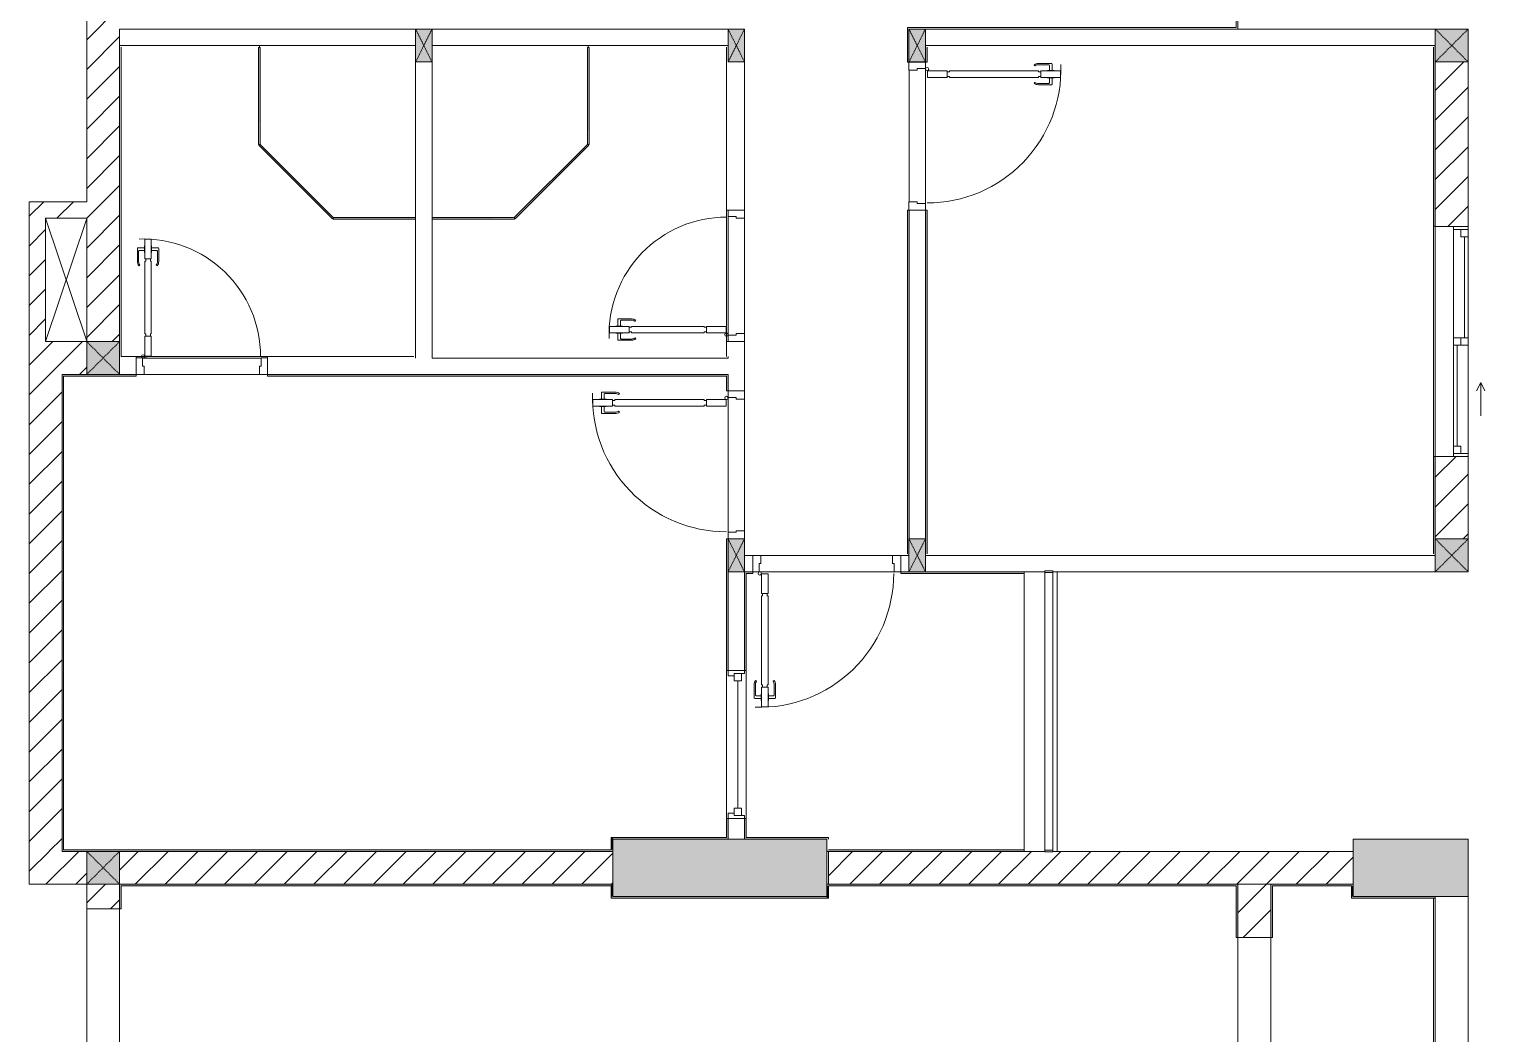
# Model space of a CAD drawing. Header units: millimetres. Extents: x 41758 to 237109, y 3795 to 78637.
# Drawn here: x 228258 to 237109, y 24527 to 30637 of the extents above; entities that cross this region are included whole.
import ezdxf

# ---------------------------------------------------------------- set-up
doc = ezdxf.new("R2010")
doc.units = ezdxf.units.MM
doc.linetypes.add('IMPORT-Dash _2_', pattern=[6, 3, -3])
for name, color, linetype, lineweight in [('0-2', 130, 'Continuous', 9), ('A-DETL-GENF-7', 130, 'Continuous', 9), ('A-DOOR-2', 130, 'Continuous', 9), ('A-FLOR-1', 130, 'Continuous', 9), ('A-FLOR-HRAL-5', 130, 'Continuous', 9), ('A-GLAZ-3', 130, 'Continuous', 9), ('A-GLAZ-CURT-3', 130, 'Continuous', 9), ('A-WALL-1', 130, 'Continuous', 9), ('A-WALL-PATT-3', 130, 'Continuous', 9), ('A_1404_dwg-1', 130, 'Continuous', 9), ('I-WALL', 130, 'Continuous', 9), ('I-WALL-1', 130, 'Continuous', 9), ('S-COLS-1', 130, 'Continuous', 9), ('S-COLS-2', 130, 'Continuous', 9), ('S-COLS-4', 130, 'Continuous', 9), ('S-COLS-7', 130, 'IMPORT-Dash _2_', 9), ('S-COLS-HDLN-1', 130, 'IMPORT-Dash _2_', 9)]:
    doc.layers.add(name, color=color, linetype=linetype, lineweight=lineweight)
pattern_1 = [(45, (0, 0), (-90.50967, 90.50967), [])]

# ---------------------------------------------------------------- blocks, each defined once
blk = doc.blocks.new('A_1404_dwg_NCV_TKTC_KET CAU_rvt-1-TKTC_MB HOÀN THIỆN SÀN TẦNG 3-4-4819833-KeyPlan-CH6')
at = {"layer": 'S-COLS-1'}
for points in [[(123352.4, 25361.9), (123352.4, 25711.9), (122052.6, 25711.9), (122052.6, 25361.9), (122861, 25361.9)], [(127052.6, 25361.9), (127252.6, 25361.9), (127252.6, 25711.9), (126552.6, 25711.9), (126552.6, 25361.9)]]:
    blk.add_hatch(color=256, dxfattribs=at).paths.add_polyline_path(points)
at = {"layer": 'A-FLOR-1'}
blk.add_line((123362.6, 25636.8), (123352.6, 25636.8), dxfattribs=at)
at = {"layer": 'S-COLS-2'}
for p, q in [((122052.6, 25636.9), (122052.6, 25361.9)), ((123352.6, 25436.9), (123352.6, 25636.9))]:
    blk.add_line(p, q, dxfattribs=at)
at = {"layer": 'S-COLS-2', "flags": 128}
blk.add_lwpolyline([(127052.6, 25361.9), (127252.6, 25361.9), (127252.6, 25711.9), (126552.6, 25711.9), (126552.6, 25436.9)], dxfattribs=at)
blk = doc.blocks.new('A_1404_dwg_DOOR_CW_01 CANH MO-PANEL KINH - DIW_01-900x2200-CỬA GỖ VÂN LAMINATE-V88-TKTC_MB HOÀN THIỆN SÀN TẦNG 3-4-4819893-KeyPlan-CH6')
at = {"layer": 'A-DETL-GENF-7'}
for p, q in [((38813.8, 67166.8), (38818.3, 67160.3)), ((38839.6, 67174.9), (38919.1, 67174.9)), ((38902.1, 67166.9), (38839.6, 67166.9)), ((38906.1, 67131.9), (38906.1, 67162.9)), ((38923.1, 67131.9), (38923.1, 67170.9)), ((38813.8, 67053.1), (38818.3, 67059.6)), ((38902.1, 67052.9), (38839.6, 67052.9)), ((38839.6, 67044.9), (38919.1, 67044.9)), ((38906.1, 67087.9), (38906.1, 67056.9)), ((38923.1, 67087.9), (38923.1, 67048.9))]:
    blk.add_line(p, q, dxfattribs=at)
at = {"layer": 'A-DETL-GENF-7', "flags": 128}
for points in [[(38284.6, 67129.9), (38284.6, 67089.9), (38164.6, 67089.9), (38164.6, 67129.9)], [(38298.6, 67123.9), (38298.6, 67129.9), (38840.6, 67129.9), (38840.6, 67123.9), (38854.6, 67123.9), (38854.6, 67095.9), (38840.6, 67095.9), (38840.6, 67089.9), (38298.6, 67089.9), (38298.6, 67095.9), (38284.6, 67095.9), (38284.6, 67123.9)], [(38974.6, 67089.9), (38974.6, 67129.9), (38854.6, 67129.9), (38854.6, 67089.9)], [(38894.8, 67131.9), (38894.8, 67129.9), (38934.3, 67129.9), (38934.3, 67131.9)], [(38894.8, 67087.9), (38894.8, 67089.9), (38934.3, 67089.9), (38934.3, 67087.9)]]:
    blk.add_lwpolyline(points, close=True, dxfattribs=at)
at = {"layer": 'A-DETL-GENF-7'}
blk.add_circle((38162.6, 67079.9), 10, dxfattribs=at)
for centre, radius, start, end in [((38162.6, 67079.9), 814, 358, 90), ((38839.6, 67129.9), 45, 90, 125), ((38839.6, 67129.9), 37, 90, 125), ((38902.1, 67162.9), 4, 0, 90), ((38919.1, 67170.9), 4, 0, 90), ((38839.6, 67089.9), 45, 235, 270), ((38839.6, 67089.9), 37, 235, 270), ((38902.1, 67056.9), 4, 270, 0), ((38919.1, 67048.9), 4, 270, 0)]:
    blk.add_arc(centre, radius, start, end, dxfattribs=at)
at = {"layer": 'A-DOOR-2'}
blk.add_line((38152.6, 67079.9), (38152.6, 67104.9), dxfattribs=at)
at = {"layer": 'A-DOOR-2', "flags": 128}
blk.add_lwpolyline([(38152.6, 67936.9), (38152.6, 67896.9), (38102.6, 67896.9), (38102.6, 67886.9), (38052.6, 67886.9), (38052.6, 67936.9)], dxfattribs=at)
blk.add_lwpolyline([(38052.6, 67086.9), (38102.6, 67086.9), (38102.6, 67076.9), (38152.6, 67076.9), (38152.6, 67036.9), (38052.6, 67036.9)], close=True, dxfattribs=at)
blk = doc.blocks.new('A_1404_dwg_DOOR_CW_01 CANH MO-PANEL KINH - DIG_02-800x2200-CỬA NHÔM KÍNH-V57-TKTC_MB HOÀN THIỆN SÀN TẦNG 3-4-4819848-KeyPlan-CH6')
at = {"layer": 'A-DETL-GENF-7'}
for p, q in [((112439.6, 58427.3), (112519.1, 58427.3)), ((112523.1, 58384.3), (112523.1, 58423.3)), ((112413.8, 58419.2), (112418.3, 58412.6)), ((112502.1, 58419.3), (112439.6, 58419.3)), ((112506.1, 58384.3), (112506.1, 58415.3)), ((112506.1, 58340.3), (112506.1, 58309.3)), ((112523.1, 58340.3), (112523.1, 58301.3)), ((112413.8, 58305.4), (112418.3, 58312)), ((112502.1, 58305.3), (112439.6, 58305.3)), ((112439.6, 58297.3), (112519.1, 58297.3))]:
    blk.add_line(p, q, dxfattribs=at)
at = {"layer": 'A-DETL-GENF-7', "flags": 128}
for points in [[(111984.6, 58342.3), (111984.6, 58382.3), (111864.6, 58382.3), (111864.6, 58342.3)], [(111998.6, 58348.3), (111998.6, 58342.3), (112440.6, 58342.3), (112440.6, 58348.3), (112454.6, 58348.3), (112454.6, 58376.3), (112440.6, 58376.3), (112440.6, 58382.3), (111998.6, 58382.3), (111998.6, 58376.3), (111984.6, 58376.3), (111984.6, 58348.3)], [(112574.6, 58382.3), (112574.6, 58342.3), (112454.6, 58342.3), (112454.6, 58382.3)], [(112494.8, 58384.3), (112494.8, 58382.3), (112534.3, 58382.3), (112534.3, 58384.3)], [(112494.8, 58340.3), (112494.8, 58342.3), (112534.3, 58342.3), (112534.3, 58340.3)]]:
    blk.add_lwpolyline(points, close=True, dxfattribs=at)
at = {"layer": 'A-DETL-GENF-7'}
blk.add_circle((111862.6, 58392.3), 10, dxfattribs=at)
for centre, radius, start, end in [((112439.6, 58382.3), 45, 90, 125), ((112519.1, 58423.3), 4, 0, 90), ((111862.6, 58392.3), 714, 270, 2), ((112439.6, 58382.3), 37, 90, 125), ((112502.1, 58415.3), 4, 0, 90), ((112439.6, 58342.3), 45, 235, 270), ((112439.6, 58342.3), 37, 235, 270), ((112502.1, 58309.3), 4, 270, 0), ((112519.1, 58301.3), 4, 270, 0)]:
    blk.add_arc(centre, radius, start, end, dxfattribs=at)
at = {"layer": 'A-DOOR-2'}
blk.add_line((111852.6, 58392.3), (111852.6, 58367.3), dxfattribs=at)
at = {"layer": 'A-DOOR-2', "flags": 128}
for points in [[(111752.6, 58435.3), (111752.6, 58385.3), (111802.6, 58385.3), (111802.6, 58395.3), (111852.6, 58395.3), (111852.6, 58435.3)], [(111752.6, 57685.3), (111752.6, 57635.3), (111852.6, 57635.3), (111852.6, 57675.3), (111802.6, 57675.3), (111802.6, 57685.3)]]:
    blk.add_lwpolyline(points, close=True, dxfattribs=at)
blk = doc.blocks.new('A_1404_dwg_DOOR_CW_01 CANH MO-PANEL KINH - DIW_01-900x2200-CỬA GỖ VÂN LAMINATE-553393-TKTC_MB HOÀN THIỆN SÀN TẦNG 3-4-4819840-KeyPlan-CH6')
at = {"layer": 'A-DETL-GENF-7'}
for p, q in [((105158.5, 29623.9), (105158.5, 29703.4)), ((105201.5, 29707.4), (105162.5, 29707.4)), ((105166.5, 29686.4), (105166.5, 29623.9)), ((105201.5, 29690.4), (105170.5, 29690.4)), ((105245.5, 29707.4), (105284.5, 29707.4)), ((105245.5, 29690.4), (105276.5, 29690.4)), ((105280.5, 29686.4), (105280.5, 29623.9)), ((105288.5, 29623.9), (105288.5, 29703.4)), ((105166.7, 29598.1), (105173.2, 29602.7)), ((105280.4, 29598.1), (105273.8, 29602.7))]:
    blk.add_line(p, q, dxfattribs=at)
at = {"layer": 'A-DETL-GENF-7', "flags": 128}
for points in [[(105203.5, 29758.9), (105243.5, 29758.9), (105243.5, 29638.9), (105203.5, 29638.9)], [(105201.5, 29679.2), (105203.5, 29679.2), (105203.5, 29718.7), (105201.5, 29718.7)], [(105245.5, 29679.2), (105243.5, 29679.2), (105243.5, 29718.7), (105245.5, 29718.7)], [(105237.5, 29082.9), (105243.5, 29082.9), (105243.5, 29624.9), (105237.5, 29624.9), (105237.5, 29638.9), (105209.5, 29638.9), (105209.5, 29624.9), (105203.5, 29624.9), (105203.5, 29082.9), (105209.5, 29082.9), (105209.5, 29068.9), (105237.5, 29068.9)], [(105243.5, 29068.9), (105203.5, 29068.9), (105203.5, 28948.9), (105243.5, 28948.9)]]:
    blk.add_lwpolyline(points, close=True, dxfattribs=at)
at = {"layer": 'A-DETL-GENF-7'}
blk.add_circle((105193.5, 28946.9), 10, dxfattribs=at)
for centre, radius, start, end in [((105193.5, 28946.9), 814, 360, 92), ((105162.5, 29703.4), 4, 90, 180), ((105170.5, 29686.4), 4, 90, 180), ((105276.5, 29686.4), 4, 0, 90), ((105284.5, 29703.4), 4, 0, 90), ((105203.5, 29623.9), 45, 180, 215), ((105203.5, 29623.9), 37, 180, 215), ((105243.5, 29623.9), 37, 325, 0), ((105243.5, 29623.9), 45, 325, 0)]:
    blk.add_arc(centre, radius, start, end, dxfattribs=at)
at = {"layer": 'A-DOOR-2'}
blk.add_line((105193.5, 28936.9), (105218.5, 28936.9), dxfattribs=at)
at = {"layer": 'A-DOOR-2', "flags": 128}
for points in [[(105150.5, 28836.9), (105200.5, 28836.9), (105200.5, 28886.9), (105190.5, 28886.9), (105190.5, 28936.9), (105150.5, 28936.9)], [(106000.5, 28836.9), (106050.5, 28836.9), (106050.5, 28936.9), (106010.5, 28936.9), (106010.5, 28886.9), (106000.5, 28886.9)]]:
    blk.add_lwpolyline(points, close=True, dxfattribs=at)
blk = doc.blocks.new('A_1404_dwg_M_Fixed - 900 x 1400-901190-TKTC_MB HOÀN THIỆN SÀN TẦNG 3-4-4819850-KeyPlan-CH6')
at = {"layer": 'A-GLAZ-3'}
blk.add_line((111793.6, 60597.9), (111793.6, 61371.9), dxfattribs=at)
at = {"layer": 'A-GLAZ-3', "flags": 128}
for points in [[(111771.6, 61415.9), (111771.6, 61371.9), (111815.6, 61371.9), (111815.6, 61415.9), (111752.6, 61415.9), (111752.6, 61433.8)], [(111815.6, 61402.9), (111852.6, 61402.9), (111852.6, 61434.9)], [(111752.6, 60534.9), (111752.6, 60553.9), (111815.6, 60553.9), (111815.6, 60597.9), (111771.6, 60597.9), (111771.6, 60553.9)], [(111815.6, 60566.9), (111852.6, 60566.9), (111852.6, 60534.9)]]:
    blk.add_lwpolyline(points, dxfattribs=at)
blk = doc.blocks.new('A_1404_dwg_Railing - 50 x 10mm-901205-TKTC_MB HOÀN THIỆN SÀN TẦNG 3-4-4819861-KeyPlan-CH6')
at = {"layer": 'A-FLOR-HRAL-5', "flags": 128}
blk.add_lwpolyline([(107527.5, 61566.9), (107477.5, 61566.9), (107477.5, 61556.9), (107527.5, 61556.9)], close=True, dxfattribs=at)
blk = doc.blocks.new('A_1404_dwg_Railing - Railing-884635-TKTC_MB HOÀN THIỆN SÀN TẦNG 3-4-4819909-KeyPlan-CH6')
at = {"layer": 'A-FLOR-HRAL-5'}
for p, q in [((124677.6, 27332.4), (124677.6, 25643.6)), ((124727.6, 25643.6), (124727.6, 27332.4))]:
    blk.add_line(p, q, dxfattribs=at)
at = {"rotation": 180}
for p in [(232205.1, 88899.3), (232205.1, 87200.5)]:
    blk.add_blockref('A_1404_dwg_Railing - 50 x 10mm-901205-TKTC_MB HOÀN THIỆN SÀN TẦNG 3-4-4819861-KeyPlan-CH6', p, dxfattribs=at)
blk = doc.blocks.new('A_1404_dwg_System Panel - Glazed-901210-TKTC_MB HOÀN THIỆN SÀN TẦNG 3-4-4819895-KeyPlan-CH6')
at = {"layer": 'A-GLAZ-CURT-3'}
blk.add_hatch(color=256, dxfattribs=at).paths.add_polyline_path([(38999, 64948.9), (39007.6, 64948.9), (39002.6, 65539.6), (38997.6, 65539.6), (38997.6, 64948.9)])
blk.add_line((39007.6, 64948.9), (39007.6, 65537.5), dxfattribs=at)
at = {"layer": 'A-GLAZ-CURT-3', "flags": 128}
blk.add_lwpolyline([(38997.6, 65539.6), (38997.6, 64948.9), (39007.6, 64948.9)], dxfattribs=at)
blk = doc.blocks.new('A_1404_dwg_System Panel - Glazed-901211-TKTC_MB HOÀN THIỆN SÀN TẦNG 3-4-4819896-KeyPlan-CH6')
at = {"layer": 'A-GLAZ-CURT-3'}
blk.add_hatch(color=256, dxfattribs=at).paths.add_polyline_path([(39007.6, 65537.5), (39450.3, 65987.3), (39446.8, 65990.9), (39002.6, 65539.6), (39007.6, 65539.6)])
blk.add_line((39006.1, 65536.1), (39452.4, 65982.3), dxfattribs=at)
at = {"layer": 'A-GLAZ-CURT-3', "flags": 128}
blk.add_lwpolyline([(39446.8, 65990.9), (38999, 65543.1), (39006.1, 65536.1)], dxfattribs=at)
blk = doc.blocks.new('A_1404_dwg_System Panel - Glazed-901212-TKTC_MB HOÀN THIỆN SÀN TẦNG 3-4-4819897-KeyPlan-CH6')
at = {"layer": 'A-GLAZ-CURT-3'}
blk.add_hatch(color=256, dxfattribs=at).paths.add_polyline_path([(39453.8, 65982.3), (39952.6, 65982.3), (39952.6, 65992.3), (39450.3, 65987.3), (39452.4, 65982.3)])
at = {"layer": 'A-GLAZ-CURT-3', "flags": 128}
blk.add_lwpolyline([(39450.3, 65982.3), (39952.6, 65982.3), (39952.6, 65992.3), (39450.3, 65992.3)], close=True, dxfattribs=at)
blk = doc.blocks.new('A_1404_dwg_G1_SOF - BO TRU - 100x200-745959-TKTC_MB HOÀN THIỆN SÀN TẦNG 3-4-4819847-KeyPlan-CH6')
at = {"layer": 'S-COLS-1'}
blk.add_hatch(color=256, dxfattribs=at).paths.add_polyline_path([(110752.6, 56636.9), (110752.6, 56836.9), (110652.6, 56836.9), (110652.6, 56636.9)])
at = {"layer": 'S-COLS-1', "flags": 128}
blk.add_lwpolyline([(110752.6, 56836.9), (110652.6, 56836.9), (110652.6, 56636.9), (110752.6, 56636.9)], close=True, dxfattribs=at)
at = {"layer": 'S-COLS-HDLN-1'}
for p, q in [((110752.6, 56836.9), (110652.6, 56636.9)), ((110652.6, 56836.9), (110752.6, 56636.9))]:
    blk.add_line(p, q, dxfattribs=at)
blk = doc.blocks.new('A_1404_dwg_DOOR_CW_01 CANH MO-PANEL KINH - DIG_01-900x2200-CỬA NHÔM KÍNH-901215-TKTC_MB HOÀN THIỆN SÀN TẦNG 3-4-4819898-KeyPlan-CH6')
at = {"layer": 'A-DETL-GENF-7'}
for p, q in [((37864.6, 68823.9), (37864.6, 68903.4)), ((37907.6, 68907.4), (37868.6, 68907.4)), ((37872.6, 68886.4), (37872.6, 68823.9)), ((37907.6, 68890.4), (37876.6, 68890.4)), ((37951.6, 68907.4), (37990.6, 68907.4)), ((37951.6, 68890.4), (37982.6, 68890.4)), ((37986.6, 68886.4), (37986.6, 68823.9)), ((37994.6, 68823.9), (37994.6, 68903.4)), ((37872.7, 68798.1), (37879.3, 68802.7)), ((37986.4, 68798.1), (37979.9, 68802.7))]:
    blk.add_line(p, q, dxfattribs=at)
at = {"layer": 'A-DETL-GENF-7', "flags": 128}
for points in [[(37949.6, 68958.9), (37909.6, 68958.9), (37909.6, 68838.9), (37949.6, 68838.9)], [(37907.6, 68879.2), (37909.6, 68879.2), (37909.6, 68918.7), (37907.6, 68918.7)], [(37951.6, 68879.2), (37949.6, 68879.2), (37949.6, 68918.7), (37951.6, 68918.7)], [(37915.6, 68282.9), (37909.6, 68282.9), (37909.6, 68824.9), (37915.6, 68824.9), (37915.6, 68838.9), (37943.6, 68838.9), (37943.6, 68824.9), (37949.6, 68824.9), (37949.6, 68282.9), (37943.6, 68282.9), (37943.6, 68268.9), (37915.6, 68268.9)], [(37909.6, 68268.9), (37949.6, 68268.9), (37949.6, 68148.9), (37909.6, 68148.9)]]:
    blk.add_lwpolyline(points, close=True, dxfattribs=at)
at = {"layer": 'A-DETL-GENF-7'}
blk.add_circle((37959.6, 68146.9), 10, dxfattribs=at)
for centre, radius, start, end in [((37959.6, 68146.9), 814, 88, 180), ((37868.6, 68903.4), 4, 90, 180), ((37876.6, 68886.4), 4, 90, 180), ((37982.6, 68886.4), 4, 0, 90), ((37990.6, 68903.4), 4, 0, 90), ((37909.6, 68823.9), 45, 180, 215), ((37909.6, 68823.9), 37, 180, 215), ((37949.6, 68823.9), 37, 325, 0), ((37949.6, 68823.9), 45, 325, 0)]:
    blk.add_arc(centre, radius, start, end, dxfattribs=at)
at = {"layer": 'A-DOOR-2'}
blk.add_line((37959.6, 68136.9), (37934.6, 68136.9), dxfattribs=at)
at = {"layer": 'A-DOOR-2', "flags": 128}
for points in [[(37102.6, 68036.9), (37102.6, 68136.9), (37142.6, 68136.9), (37142.6, 68086.9), (37152.6, 68086.9), (37152.6, 68036.9)], [(37952.6, 68036.9), (37952.6, 68086.9), (37962.6, 68086.9), (37962.6, 68136.9), (38002.6, 68136.9), (38002.6, 68036.9)]]:
    blk.add_lwpolyline(points, close=True, dxfattribs=at)
blk = doc.blocks.new('A_1404_dwg_System Panel - Glazed-901217-TKTC_MB HOÀN THIỆN SÀN TẦNG 3-4-4819899-KeyPlan-CH6')
at = {"layer": 'A-GLAZ-CURT-3'}
blk.add_hatch(color=256, dxfattribs=at).paths.add_polyline_path([(40554.8, 65982.3), (40551.3, 65992.3), (40052.6, 65992.3), (40052.6, 65982.3), (40552.8, 65982.3)])
at = {"layer": 'A-GLAZ-CURT-3', "flags": 128}
blk.add_lwpolyline([(40554.8, 65992.3), (40052.6, 65992.3), (40052.6, 65982.3), (40552.8, 65982.3)], dxfattribs=at)
blk = doc.blocks.new('A_1404_dwg_System Panel - Glazed-901218-TKTC_MB HOÀN THIỆN SÀN TẦNG 3-4-4819900-KeyPlan-CH6')
at = {"layer": 'A-GLAZ-CURT-3'}
blk.add_hatch(color=256, dxfattribs=at).paths.add_polyline_path([(41007.6, 64948.9), (41002.6, 65539.6), (40997.6, 65536.1), (40997.6, 64948.9)])
blk.add_line((41007.6, 64948.9), (41007.6, 65539.6), dxfattribs=at)
at = {"layer": 'A-GLAZ-CURT-3', "flags": 128}
blk.add_lwpolyline([(40997.6, 65537.5), (40997.6, 64948.9), (41007.6, 64948.9)], dxfattribs=at)
blk = doc.blocks.new('A_1404_dwg_System Panel - Glazed-901219-TKTC_MB HOÀN THIỆN SÀN TẦNG 3-4-4819901-KeyPlan-CH6')
at = {"layer": 'A-GLAZ-CURT-3'}
blk.add_hatch(color=256, dxfattribs=at).paths.add_polyline_path([(40997.6, 65537.5), (41002.6, 65539.6), (41006.1, 65543.1), (40554.8, 65987.3), (40554.8, 65980.3), (40916.6, 65618.5)])
at = {"layer": 'A-GLAZ-CURT-3', "flags": 128}
blk.add_lwpolyline([(41006.1, 65543.1), (40558.4, 65990.9), (40551.3, 65983.8), (40999, 65536.1)], close=True, dxfattribs=at)
blk = doc.blocks.new('A_1404_dwg_NCV_TKTC_TANG 3 - 4_rvt-1-TKTC_MB HOÀN THIỆN SÀN TẦNG 3-4-4819943-KeyPlan-CH6')
at = {"layer": 'A-WALL-PATT-3'}
h = blk.add_hatch(color=256, dxfattribs=at)
h.paths.add_polyline_path([(123842.6, 27436.9), (123852.6, 27436.9), (123852.6, 29536.5), (123842.6, 29536.5), (123842.6, 27536.9)])
h.paths.add_polyline_path([(123842.6, 30436.5), (123852.6, 30437.4), (123852.6, 30646.9), (123842.6, 30646.9), (123842.6, 30436.9)])
h = blk.add_hatch(color=256, dxfattribs=at)
h.paths.add_polyline_path([(123962.6, 27446.9), (123962.6, 29536.5), (123952.6, 29536.5), (123952.6, 27446.9)])
h.paths.add_polyline_path([(123962.6, 30436.5), (123962.6, 30526.9), (123952.6, 30526.9), (123952.6, 30436.5)])
h = blk.add_hatch(color=256, dxfattribs=at)
h.paths.add_polyline_path([(127042.6, 27446.9), (127052.6, 27446.9), (127052.6, 28038.1), (127042.6, 28037.4), (127042.6, 27536.9)])
h.paths.add_polyline_path([(127042.6, 29438.1), (127052.6, 29438.1), (127052.6, 30536.9), (127042.6, 30536.9), (127042.6, 29536.5)])
h = blk.add_hatch(color=256, dxfattribs=at)
h.paths.add_polyline_path([(122052.6, 28526.9), (122752.6, 28526.9), (122752.6, 28536.9), (119952.6, 28536.9), (119952.6, 28526.9), (121491.6, 28526.9)])
h.paths.add_polyline_path([(119152.6, 28526.9), (119152.6, 28536.9), (118702.6, 28536.9), (118702.6, 28526.9), (119052.6, 28526.9)])
for points in [[(118702.6, 25636.9), (118712.6, 25636.9), (118712.6, 28526.9), (118702.6, 28526.9), (118702.6, 25646.9)], [(122042.6, 25646.9), (122052.6, 25646.9), (122052.6, 25721.9), (122042.6, 25721.9), (122042.6, 25711.9)], [(122742.6, 25711.9), (122752.6, 25711.9), (122752.6, 25721.9), (122052.6, 25721.9), (122052.6, 25711.9)], [(123352.4, 25711.9), (123362.6, 25711.9), (123362.6, 25721.9), (122862.6, 25721.9), (122862.6, 25711.9)], [(122052.6, 25636.9), (122052.6, 25646.9), (118712.6, 25646.9), (118712.6, 25636.9), (122042.6, 25636.9)], [(124552.6, 25636.9), (124552.6, 25646.9), (123352.6, 25646.9), (123352.6, 25636.9), (124423.1, 25636.9)], [(119062.6, 25426.9), (122042.4, 25426.9), (122042.4, 25436.9), (119062.6, 25436.9)], [(122042.4, 25361.9), (122052.4, 25361.9), (122052.4, 25436.9), (122042.4, 25436.9), (122042.4, 25426.9)], [(124677.6, 25426.9), (125852.6, 25426.9), (125852.6, 25436.9), (123352.4, 25435.4), (123352.4, 25426.9), (124423.1, 25426.9)], [(123362.4, 25351.9), (123362.4, 25426.9), (123352.4, 25426.9), (123352.4, 25351.9)], [(126542.6, 25426.9), (126552.6, 25426.9), (126552.6, 25436.9), (126062.6, 25436.9), (126062.6, 25426.9)], [(126542.6, 25361.9), (126552.6, 25361.9), (126552.6, 25426.9), (126542.6, 25426.9)], [(122052.6, 25351.9), (123352.4, 25351.9), (123352.4, 25361.9), (122042.4, 25361.9), (122042.4, 25351.9), (122052.4, 25351.9)], [(126552.6, 25351.9), (127052.6, 25351.9), (127052.6, 25361.9), (126542.6, 25361.9), (126542.6, 25351.9)]]:
    blk.add_hatch(color=256, dxfattribs=at).paths.add_polyline_path(points)
h = blk.add_hatch(color=256, dxfattribs=at)
h.paths.add_polyline_path([(122752.6, 25721.9), (122752.6, 25836.9), (122742.6, 25836.9), (122742.6, 25721.9)])
h.paths.add_polyline_path([(122742.6, 26736.9), (122752.6, 26736.9), (122752.6, 27536.9), (122742.6, 27536.9), (122742.6, 27336.9)])
h.paths.add_polyline_path([(122752.6, 28436.9), (122752.6, 28526.9), (122742.6, 28526.9), (122742.6, 28436.9)])
h = blk.add_hatch(color=256, dxfattribs=at)
h.paths.add_polyline_path([(123842.6, 27326.9), (124552.6, 27326.9), (124552.6, 27336.9), (123802.6, 27336.9), (123802.6, 27326.9)])
h.paths.add_polyline_path([(122852.6, 27326.9), (122902.6, 27326.9), (122902.6, 27336.9), (122852.6, 27336.9)])
h = blk.add_hatch(color=256, dxfattribs=at)
h.paths.add_polyline_path([(122852.6, 25711.9), (122862.6, 25711.9), (122862.6, 25836.9), (122852.6, 25836.9), (122852.6, 25721.9)])
h.paths.add_polyline_path([(122852.6, 26736.9), (122862.6, 26736.9), (122862.6, 27326.9), (122852.6, 27326.9)])
h = blk.add_hatch(color=256, dxfattribs=at)
h.paths.add_polyline_path([(119062.6, 22436.9), (119062.6, 24196.5), (119052.6, 24196.5), (119052.6, 22436.9)])
h.paths.add_polyline_path([(119052.6, 25286.5), (119062.6, 25287.4), (119062.6, 25436.9), (119052.6, 25436.9), (119052.6, 25287.4)])
h = blk.add_hatch(color=256, dxfattribs=at)
h.paths.add_polyline_path([(125842.6, 22446.9), (125852.6, 22446.9), (125852.6, 22613.5), (125842.6, 22612.4)])
h.paths.add_polyline_path([(125852.6, 25113.5), (125852.6, 25426.9), (125842.6, 25426.9), (125842.6, 25113.5)])
h = blk.add_hatch(color=256, dxfattribs=at)
h.paths.add_polyline_path([(126062.6, 22446.9), (126062.6, 22613.5), (126052.6, 22612.4), (126052.6, 22446.9)])
h.paths.add_polyline_path([(126062.6, 25113.5), (126062.6, 25436.9), (126052.6, 25436.9), (126052.6, 25113.5)])
at = {"layer": 'A-FLOR-1'}
for p, q in [((119052.6, 30536.9), (119052.6, 30526.9)), ((119902.6, 30525), (119902.6, 30536.9)), ((121902.6, 30536.9), (121902.6, 30525)), ((123852.6, 29586.5), (123852.6, 30386.5)), ((123952.6, 30396.5), (123952.6, 29576.5)), ((122752.6, 29496.5), (122752.6, 28776.5)), ((119912.6, 28636.9), (119192.6, 28636.9)), ((122752.6, 27576.9), (122752.6, 28396.9)), ((122852.6, 28386.9), (122852.6, 27586.9)), ((127052.6, 27436.9), (127052.6, 27446.9)), ((122952.6, 27436.9), (123752.6, 27436.9)), ((123352.6, 25711.9), (123352.6, 25646.9)), ((119052.7, 24196.5), (119052.7, 25286.5)), ((125852.6, 22613.5), (125852.6, 25113.5))]:
    blk.add_line(p, q, dxfattribs=at)
at = {"layer": 'A-FLOR-1', "flags": 128}
for points in [[(122852.6, 29486.5), (122852.6, 28786.5)], [(119902.6, 28536.9), (119202.6, 28536.9)], [(118852.7, 24196.5), (118852.7, 25286.5), (119052.6, 25286.5), (119052.6, 24196.5)], [(126052.6, 22613.5), (126052.6, 25113.5), (125852.6, 25113.5), (125852.6, 22613.5)]]:
    blk.add_lwpolyline(points, close=True, dxfattribs=at)
at = {"layer": 'A-WALL-1'}
for p, q in [((122752.6, 30636.9), (120952.6, 30636.9)), ((127052.6, 30636.9), (123952.6, 30636.9)), ((127052.6, 30536.9), (127052.6, 30636.9)), ((120952.6, 30536.9), (122752.6, 30536.9)), ((123952.6, 30536.9), (127052.6, 30536.9)), ((120852.6, 30436.9), (120852.6, 29491.5)), ((120952.6, 29491.5), (120952.6, 30436.9)), ((122852.6, 29536.5), (122852.6, 30436.9)), ((123852.6, 30436.5), (123952.6, 30436.5)), ((123852.6, 29586.5), (123852.6, 30386.5)), ((123952.6, 30396.5), (123952.6, 29576.5)), ((120852.6, 29491.5), (120852.6, 29481.5)), ((120852.6, 29481.5), (120852.6, 28636.9)), ((120952.6, 29481.5), (120952.6, 29491.5)), ((122752.6, 29536.5), (122852.6, 29536.5)), ((122852.6, 29486.5), (122852.6, 28786.5)), ((123952.6, 29536.5), (123852.6, 29536.5)), ((123852.6, 29536.5), (123852.6, 27537.4)), ((123952.6, 27537.4), (123952.6, 29536.5)), ((122852.6, 28736.5), (122752.6, 28736.5)), ((122852.6, 28436.9), (122852.6, 28736.5)), ((119052.6, 28636.9), (119052.6, 28536.9)), ((119152.6, 28536.9), (119152.6, 28636.9)), ((119952.6, 28636.9), (119952.6, 28536.9)), ((119052.6, 28536.9), (119152.6, 28536.9)), ((119902.6, 28536.9), (119202.6, 28536.9)), ((119952.6, 28536.9), (120852.6, 28536.9)), ((122752.6, 28526.9), (122752.6, 28436.9)), ((122752.6, 28436.9), (122852.6, 28436.9)), ((122752.6, 27576.9), (122752.6, 28396.9)), ((122852.6, 28386.9), (122852.6, 27586.9)), ((123852.6, 27537.4), (123952.6, 27537.4)), ((122862.6, 27436.9), (122852.6, 27436.9)), ((122902.6, 27436.9), (122862.6, 27436.9)), ((122902.6, 27336.9), (122902.6, 27436.9)), ((122952.6, 27436.9), (123752.6, 27436.9)), ((123802.6, 27436.9), (123802.6, 27336.9)), ((123842.6, 27436.9), (123802.6, 27436.9)), ((123852.6, 27436.9), (123842.6, 27436.9)), ((127052.6, 27436.9), (123952.6, 27436.9)), ((127052.6, 27336.9), (127052.6, 27436.9)), ((122752.6, 27336.9), (122752.6, 26736.9)), ((122852.6, 27326.9), (122852.6, 27336.9)), ((122852.6, 27336.9), (122902.6, 27336.9)), ((122852.6, 26736.9), (122852.6, 27326.9)), ((123762.6, 27336.9), (122942.6, 27336.9)), ((123802.6, 27336.9), (123852.6, 27336.9)), ((123952.6, 27336.9), (124677.6, 27336.9)), ((124552.6, 25646.9), (124552.6, 27326.9)), ((124727.6, 27336.9), (127052.6, 27336.9)), ((122752.6, 26736.9), (122852.6, 26736.9)), ((122852.6, 25836.9), (122752.6, 25836.9)), ((122752.6, 25836.9), (122752.6, 25721.9)), ((122852.6, 25711.9), (122852.6, 25836.9)), ((124677.6, 25636.9), (124552.6, 25636.9))]:
    blk.add_line(p, q, dxfattribs=at)
at = {"layer": 'A-WALL-1', "flags": 128}
for points in [[(120852.6, 30636.9), (119052.6, 30636.9), (119052.6, 30536.9), (120852.6, 30536.9)], [(122752.6, 28646.9), (122752.6, 28636.9), (120952.6, 28636.9), (120952.6, 29481.5)], [(120852.6, 28536.9), (122752.6, 28536.9), (122752.6, 28526.9)], [(124752.6, 27336.9), (124752.6, 25636.9), (124727.6, 25636.9)], [(122752.6, 25721.9), (122752.6, 25711.9), (122852.6, 25711.9)]]:
    blk.add_lwpolyline(points, dxfattribs=at)
at = {"layer": 'I-WALL'}
for p, q in [((122742.6, 28736.5), (122742.6, 29536.5)), ((123852.6, 27537.4), (123852.6, 29536.5)), ((123952.6, 29536.5), (123952.6, 27537.4)), ((127042.6, 28038.1), (127042.6, 29438.1)), ((127052.6, 29438.1), (127052.6, 28038.1)), ((119152.6, 28646.9), (119952.6, 28646.9)), ((119152.6, 28536.9), (119052.6, 28536.9)), ((120852.6, 28536.9), (119952.6, 28536.9)), ((122752.6, 28436.9), (122752.6, 28526.9)), ((122752.6, 26736.9), (122752.6, 27336.9)), ((122902.6, 27336.9), (122852.6, 27336.9)), ((122852.6, 27326.9), (122852.6, 26736.9)), ((123852.6, 27336.9), (123802.6, 27336.9)), ((122742.6, 25836.9), (122742.6, 26736.9)), ((122862.6, 26736.9), (122862.6, 25836.9)), ((122752.6, 25721.9), (122752.6, 25836.9)), ((122852.6, 25836.9), (122852.6, 25711.9))]:
    blk.add_line(p, q, dxfattribs=at)
at = {"layer": 'I-WALL', "flags": 128}
blk.add_lwpolyline([(127052.6, 25351.9), (127052.6, 22446.9), (127042.6, 22446.9), (127042.6, 25351.9)], dxfattribs=at)
at = {"layer": 'I-WALL-1'}
for p, q in [((119052.6, 30526.9), (119052.6, 28736.9)), ((122752.6, 30536.9), (122742.6, 30536.9)), ((127052.6, 30536.9), (127042.6, 30536.9)), ((127052.6, 30437.4), (127052.6, 30536.9)), ((120852.6, 28636.9), (120852.6, 28646.9)), ((119052.6, 28536.9), (118852.6, 28536.9)), ((127052.6, 27446.9), (127052.6, 27536.9)), ((123842.6, 27436.9), (123852.6, 27436.9)), ((122852.6, 27336.9), (122852.6, 27326.9)), ((118852.6, 25636.9), (119052.6, 25636.9))]:
    blk.add_line(p, q, dxfattribs=at)
at = {"layer": 'I-WALL-1', "flags": 128}
for points in [[(123952.6, 30636.9), (125852.6, 30636.9), (125852.6, 30646.9), (125852.6, 30813.1), (125842.6, 30813.1), (125842.6, 30646.9), (123852.6, 30646.9), (123842.6, 30646.9), (123842.6, 30436.5), (123852.6, 30436.5)], [(119152.6, 28636.9), (119152.6, 28646.9), (119062.6, 28646.9), (119062.6, 30526.9)], [(122742.6, 30526.9), (122742.6, 29536.5), (122752.6, 29536.5)], [(123952.6, 30436.5), (123962.6, 30436.5), (123962.6, 30526.9)], [(127042.6, 30526.9), (127042.6, 29438.1), (127052.6, 29438.1), (127052.6, 30437.4)], [(123852.6, 29536.5), (123842.6, 29536.5), (123842.6, 27446.9)], [(123962.6, 27446.9), (123962.6, 29536.5), (123952.6, 29536.5)], [(119052.6, 28736.9), (119052.6, 28646.9), (119052.6, 28636.9)], [(122752.6, 28736.5), (122742.6, 28736.5), (122742.6, 28646.9)], [(120842.6, 28646.9), (119952.6, 28646.9), (119952.6, 28636.9)], [(118852.6, 28536.9), (118702.6, 28536.9), (118702.6, 28526.9), (118702.6, 25636.9), (118712.6, 25636.9), (118852.6, 25636.9)], [(122752.6, 25836.9), (122742.6, 25836.9), (122742.6, 25721.9), (122052.6, 25721.9), (122042.6, 25721.9), (122042.6, 25646.9), (118712.6, 25646.9), (118712.6, 28526.9), (119152.6, 28526.9), (119152.6, 28536.9)], [(119952.6, 28536.9), (119952.6, 28526.9), (122742.6, 28526.9), (122742.6, 28436.9), (122752.6, 28436.9)], [(122752.6, 28526.9), (122752.6, 28536.9), (120852.6, 28536.9)], [(127052.6, 27536.9), (127052.6, 28038.1), (127042.6, 28038.1), (127042.6, 27446.9)], [(122752.6, 27536.9), (122742.6, 27536.9), (122742.6, 26736.9), (122752.6, 26736.9)], [(122852.6, 26736.9), (122862.6, 26736.9), (122862.6, 27326.9), (122902.6, 27326.9), (122902.6, 27336.9)], [(123802.6, 27336.9), (123802.6, 27326.9), (124552.6, 27326.9), (124552.6, 27336.9), (123952.6, 27336.9)], [(123362.6, 25711.9), (123362.6, 25721.9), (122862.6, 25721.9), (122862.6, 25836.9), (122852.6, 25836.9)], [(119052.6, 25636.9), (122052.6, 25636.9), (122052.6, 25646.9), (122052.6, 25711.9), (122752.6, 25711.9), (122752.6, 25721.9)], [(122852.6, 25711.9), (122862.6, 25711.9), (123352.6, 25711.9)], [(123352.6, 25646.9), (123352.6, 25636.9), (124552.6, 25636.9), (124552.6, 25646.9), (123362.6, 25646.9)]]:
    blk.add_lwpolyline(points, dxfattribs=at)
for points in [[(122042.4, 25426.9), (122042.4, 25361.9), (122042.4, 25351.9), (123352.4, 25351.9), (123362.4, 25351.9), (123362.4, 25426.9), (125842.6, 25426.9), (125842.6, 25113.5), (125852.6, 25113.5), (125852.6, 25426.9), (125852.6, 25436.9), (123352.4, 25436.9), (123352.4, 25426.9), (123352.4, 25361.9), (122052.4, 25361.9), (122052.4, 25436.9), (122042.4, 25436.9), (119062.6, 25436.9), (119052.6, 25436.9), (119052.6, 25286.5), (119062.6, 25286.5), (119062.6, 25426.9)], [(126542.6, 25361.9), (126542.6, 25351.9), (127052.6, 25351.9), (127052.6, 25361.9), (126552.6, 25361.9), (126552.6, 25426.9), (126552.6, 25436.9), (126062.6, 25436.9), (126052.6, 25436.9), (126052.6, 25113.5), (126062.6, 25113.5), (126062.6, 25426.9), (126542.6, 25426.9)]]:
    blk.add_lwpolyline(points, close=True, dxfattribs=at)
for name, p, rotation in [('A_1404_dwg_G1_SOF - BO TRU - 100x200-745959-TKTC_MB HOÀN THIỆN SÀN TẦNG 3-4-4819847-KeyPlan-CH6', (231605.1, 87273.9), 180), ('A_1404_dwg_G1_SOF - BO TRU - 100x200-745959-TKTC_MB HOÀN THIỆN SÀN TẦNG 3-4-4819847-KeyPlan-CH6', (233505.1, 87273.9), 180), ('A_1404_dwg_G1_SOF - BO TRU - 100x200-745959-TKTC_MB HOÀN THIỆN SÀN TẦNG 3-4-4819847-KeyPlan-CH6', (234605.1, 87273.9), 180), ('A_1404_dwg_System Panel - Glazed-901218-TKTC_MB HOÀN THIỆN SÀN TẦNG 3-4-4819900-KeyPlan-CH6', (160905.1, 95473.9), 180), ('A_1404_dwg_System Panel - Glazed-901210-TKTC_MB HOÀN THIỆN SÀN TẦNG 3-4-4819895-KeyPlan-CH6', (160905.1, 95473.9), 180), ('A_1404_dwg_DOOR_CW_01 CANH MO-PANEL KINH - DIW_01-900x2200-CỬA GỖ VÂN LAMINATE-553393-TKTC_MB HOÀN THIỆN SÀN TẦNG 3-4-4819840-KeyPlan-CH6', (95015.6, 135587.1), 270), ('A_1404_dwg_System Panel - Glazed-901219-TKTC_MB HOÀN THIỆN SÀN TẦNG 3-4-4819901-KeyPlan-CH6', (160905.1, 95473.9), 180), ('A_1404_dwg_System Panel - Glazed-901211-TKTC_MB HOÀN THIỆN SÀN TẦNG 3-4-4819896-KeyPlan-CH6', (160905.1, 95473.9), 180), ('A_1404_dwg_System Panel - Glazed-901217-TKTC_MB HOÀN THIỆN SÀN TẦNG 3-4-4819899-KeyPlan-CH6', (160905.1, 95473.9), 180), ('A_1404_dwg_System Panel - Glazed-901212-TKTC_MB HOÀN THIỆN SÀN TẦNG 3-4-4819897-KeyPlan-CH6', (160905.1, 95473.9), 180), ('A_1404_dwg_DOOR_CW_01 CANH MO-PANEL KINH - DIG_02-800x2200-CỬA NHÔM KÍNH-V57-TKTC_MB HOÀN THIỆN SÀN TẦNG 3-4-4819848-KeyPlan-CH6', (234605.1, 87171.8), 180), ('A_1404_dwg_DOOR_CW_01 CANH MO-PANEL KINH - DIG_02-800x2200-CỬA NHÔM KÍNH-V57-TKTC_MB HOÀN THIỆN SÀN TẦNG 3-4-4819848-KeyPlan-CH6', (177587.9, -83215.6), 90.00000000000001), ('A_1404_dwg_DOOR_CW_01 CANH MO-PANEL KINH - DIW_01-900x2200-CỬA GỖ VÂN LAMINATE-V88-TKTC_MB HOÀN THIỆN SÀN TẦNG 3-4-4819893-KeyPlan-CH6', (160905.1, 95473.9), 180), ('A_1404_dwg_G1_SOF - BO TRU - 100x200-745959-TKTC_MB HOÀN THIỆN SÀN TẦNG 3-4-4819847-KeyPlan-CH6', (233505.1, 84173.9), 180), ('A_1404_dwg_G1_SOF - BO TRU - 100x200-745959-TKTC_MB HOÀN THIỆN SÀN TẦNG 3-4-4819847-KeyPlan-CH6', (234605.1, 84173.9), 180), ('A_1404_dwg_DOOR_CW_01 CANH MO-PANEL KINH - DIG_01-900x2200-CỬA NHÔM KÍNH-901215-TKTC_MB HOÀN THIỆN SÀN TẦNG 3-4-4819898-KeyPlan-CH6', (160905.1, 95473.9), 180), ('A_1404_dwg_M_Fixed - 900 x 1400-901190-TKTC_MB HOÀN THIỆN SÀN TẦNG 3-4-4819850-KeyPlan-CH6', (234605.1, 87271.8), 180)]:
    blk.add_blockref(name, p, dxfattribs=dict(rotation=rotation))
blk.add_blockref('A_1404_dwg_Railing - Railing-884635-TKTC_MB HOÀN THIỆN SÀN TẦNG 3-4-4819909-KeyPlan-CH6', (0, 0))
blk = doc.blocks.new('A_1404_dwg_1_FAMILY RVT - W01-WxH 1400x1400xmm-389822-TKTC_MB HOÀN THIỆN SÀN TẦNG 3-4-4819949-KeyPlan-CH6')
at = {"layer": 'A-GLAZ-3'}
for p, q in [((50000.9, 78313.1), (50204.1, 78313.1)), ((49052.5, 78236.9), (49052.5, 78036.9)), ((49071.5, 78236.9), (49071.5, 78148)), ((49116, 78214.7), (49730.3, 78214.7)), ((49730.3, 78236.9), (49774.7, 78236.9)), ((49774.7, 78192.5), (49730.3, 78192.5)), ((49774.7, 78170.3), (50389, 78170.3)), ((50433.4, 78236.9), (50433.4, 78148))]:
    blk.add_line(p, q, dxfattribs=at)
at = {"layer": 'A-GLAZ-3', "flags": 128}
for points in [[(50051.7, 78338.5), (50000.9, 78313.1), (50051.7, 78287.7)], [(50452.5, 78036.9), (50452.5, 78236.9), (49052.5, 78236.9), (49116, 78236.9)], [(49730.3, 78148), (49730.3, 78236.9), (49116, 78236.9), (49116, 78192.5), (49071.5, 78192.5)], [(49774.7, 78148), (49774.7, 78236.9), (50433.4, 78236.9), (50452.5, 78236.9)], [(50433.4, 78192.5), (50389, 78192.5), (50389, 78148)], [(49052.5, 78148), (49071.5, 78148), (49730.3, 78148), (49774.7, 78148), (50389, 78148), (50452.5, 78148)]]:
    blk.add_lwpolyline(points, dxfattribs=at)
blk = doc.blocks.new('A_1404_dwg_G1_SOF - BO TRU - 200x200-V43-TKTC_MB HOÀN THIỆN SÀN TẦNG 3-4-4820023-KeyPlan-CH6')
at = {"layer": 'S-COLS-7'}
blk.add_hatch(color=256, dxfattribs=at).paths.add_polyline_path([(119052.6, 25437.4), (119052.6, 25636.9), (118852.6, 25636.9), (118852.6, 25437.4)])
at = {"layer": 'S-COLS-4', "flags": 128}
blk.add_lwpolyline([(119052.6, 25636.9), (119052.6, 25437.4), (118852.6, 25437.4), (118852.6, 25636.9)], dxfattribs=at)
at = {"layer": 'S-COLS-HDLN-1'}
for p, q in [((119052.1, 25636.9), (118852.6, 25437.4)), ((118853, 25636.9), (119052.6, 25437.4))]:
    blk.add_line(p, q, dxfattribs=at)
blk = doc.blocks.new('A_1404_dwg_G1_SOF - BO TRU - 200x200-V44-TKTC_MB HOÀN THIỆN SÀN TẦNG 3-4-4820024-KeyPlan-CH6')
at = {"layer": 'S-COLS-7'}
blk.add_hatch(color=256, dxfattribs=at).paths.add_polyline_path([(119052.6, 20336.9), (119052.6, 20536.9), (118852.6, 20536.9), (118852.6, 20336.9)])
at = {"layer": 'S-COLS-4', "flags": 128}
blk.add_lwpolyline([(118852.6, 20336.9), (118852.6, 20536.9), (119052.6, 20536.9)], dxfattribs=at)
at = {"layer": 'S-COLS-HDLN-1'}
for p, q in [((118852.6, 20536.9), (119052.6, 20336.9)), ((119052.6, 20536.9), (118852.6, 20336.9))]:
    blk.add_line(p, q, dxfattribs=at)
blk = doc.blocks.new('A_1404_dwg_G1_SOF - BO TRU - 200x200-V122-TKTC_MB HOÀN THIỆN SÀN TẦNG 3-4-4820044-KeyPlan-CH6')
at = {"layer": 'S-COLS-7'}
blk.add_hatch(color=256, dxfattribs=at).paths.add_polyline_path([(127052.6, 67936.9), (127252.6, 67936.9), (127252.6, 68136.9), (127052.6, 68136.9), (127052.6, 68026.9)])
at = {"layer": 'S-COLS-4', "flags": 128}
blk.add_lwpolyline([(127052.6, 68136.9), (127252.6, 68136.9), (127252.6, 67936.9), (127052.6, 67936.9)], dxfattribs=at)
at = {"layer": 'S-COLS-HDLN-1'}
for p, q in [((127052.6, 68136.9), (127252.6, 67936.9)), ((127252.6, 68136.9), (127052.6, 67936.9))]:
    blk.add_line(p, q, dxfattribs=at)
blk = doc.blocks.new('A_1404_dwg-4819832-KeyPlan-CH6')
at = {"layer": 'A-WALL-PATT-3'}
h = blk.add_hatch(dxfattribs=at)
h.set_pattern_fill('FP_41', color=256, style=0, pattern_type=2)
h.set_pattern_definition(pattern_1)
h.paths.add_polyline_path([(119052.6, 29586.9), (119052.6, 32395.3), (118852.6, 32395.3), (118852.6, 29586.9)])
h.paths.add_polyline_path([(118852.6, 33486.1), (119052.6, 33486.9), (119052.6, 33636.9), (118852.6, 33636.9), (118852.6, 33486.9)])
h = blk.add_hatch(dxfattribs=at)
h.set_pattern_fill('FP_41', color=256, style=0, pattern_type=2)
h.set_pattern_definition(pattern_1)
h.paths.add_polyline_path([(127052.6, 27536.9), (127252.6, 27536.9), (127252.6, 28037.4), (127052.6, 28037.4)])
h.paths.add_polyline_path([(127052.6, 29437.4), (127252.6, 29438.1), (127252.6, 30437.4), (127052.6, 30437.4), (127052.6, 29438.1)])
h = blk.add_hatch(dxfattribs=at)
h.set_pattern_fill('FP_41', color=256, style=0, pattern_type=2)
h.set_pattern_definition(pattern_1)
h.paths.add_polyline_path([(118502.6, 29486.9), (118852.6, 29486.9), (118852.6, 29586.9), (118502.6, 29586.9)])
h = blk.add_hatch(dxfattribs=at)
h.set_pattern_fill('FP_41', color=256, style=0, pattern_type=2)
h.set_pattern_definition(pattern_1)
h.paths.add_polyline_path([(118852.6, 28736.9), (119052.6, 28736.9), (119052.6, 29586.9), (118852.6, 29586.9), (118852.6, 28836.9)])
h = blk.add_hatch(dxfattribs=at)
h.set_pattern_fill('FP_41', color=256, style=0, pattern_type=2)
h.set_pattern_definition(pattern_1)
h.paths.add_polyline_path([(118502.6, 28736.9), (118602.6, 28736.9), (118602.6, 29486.9), (118502.6, 29486.9), (118502.6, 28836.9)])
h = blk.add_hatch(dxfattribs=at)
h.set_pattern_fill('FP_41', color=256, style=0, pattern_type=2)
h.set_pattern_definition(pattern_1)
h.paths.add_polyline_path([(118852.6, 28536.9), (118852.6, 28736.9), (118502.6, 28736.9), (118502.6, 28536.9), (118702.6, 28536.9)])
h = blk.add_hatch(dxfattribs=at)
h.set_pattern_fill('FP_41', color=256, style=0, pattern_type=2)
h.set_pattern_definition(pattern_1)
h.paths.add_polyline_path([(118502.6, 25637.4), (118702.6, 25637.4), (118702.6, 28536.9), (118502.6, 28536.9), (118502.6, 25918.2)])
h = blk.add_hatch(dxfattribs=at)
h.set_pattern_fill('FP_41', color=256, style=0, pattern_type=2)
h.set_pattern_definition(pattern_1)
h.paths.add_polyline_path([(118702.6, 25437.4), (118852.6, 25437.4), (118852.6, 25636.9), (118502.6, 25636.9), (118502.6, 25437.4)])
h.paths.add_polyline_path([(122052.6, 25437.4), (122052.6, 25636.9), (119052.6, 25636.9), (119052.6, 25437.4), (121491.6, 25437.4)])
h = blk.add_hatch(dxfattribs=at)
h.set_pattern_fill('FP_41', color=256, style=0, pattern_type=2)
h.set_pattern_definition(pattern_1)
h.paths.add_polyline_path([(126062.6, 25436.9), (126552.6, 25436.9), (126552.6, 25636.9), (123362.6, 25633.6), (123362.6, 25436.9), (126052.6, 25436.9)])
h = blk.add_hatch(dxfattribs=at)
h.set_pattern_fill('FP_41', color=256, style=0, pattern_type=2)
h.set_pattern_definition(pattern_1)
h.paths.add_polyline_path([(119052.6, 21486.9), (119052.6, 24196.5), (118852.6, 24196.5), (118852.6, 21486.9)])
h.paths.add_polyline_path([(119052.6, 25287.4), (119052.6, 25437.4), (118852.6, 25436.9), (118852.6, 25287.4)])
h = blk.add_hatch(dxfattribs=at)
h.set_pattern_fill('FP_41', color=256, style=0, pattern_type=2)
h.set_pattern_definition(pattern_1)
h.paths.add_polyline_path([(126052.6, 22436.9), (126052.6, 22612.4), (125852.6, 22612.4), (125852.6, 22436.9)])
h.paths.add_polyline_path([(126052.6, 25113.5), (126052.6, 25436.9), (125852.6, 25436.9), (125852.6, 25113.5)])
at = {"layer": '0-2', "flags": 128}
blk.add_lwpolyline([(118852.6, 28738.6), (118602.7, 29486.9), (118602.7, 28736.9), (118852.6, 29485.2)], dxfattribs=at)
at = {"layer": 'A-FLOR-1', "flags": 128}
blk.add_lwpolyline([(118852.5, 21486.9), (118852.5, 25436.9), (118502.5, 25436.9), (118502.5, 29586.9)], dxfattribs=at)
at = {"layer": 'A-WALL-1'}
for p, q in [((127252.6, 29437.4), (127252.6, 30437.4)), ((127252.6, 27536.9), (127252.6, 28037.4)), ((122052.6, 25437.4), (122052.6, 25636.9)), ((123362.6, 25636.9), (123362.6, 25436.9)), ((126552.6, 25636.9), (124752.6, 25636.9)), ((126552.6, 25436.9), (126552.6, 25636.9)), ((119052.6, 25437.4), (122052.6, 25437.4)), ((127252.6, 25361.9), (127252.6, 22437.4))]:
    blk.add_line(p, q, dxfattribs=at)
at = {"layer": 'A-WALL-1', "flags": 128}
blk.add_lwpolyline([(119052.6, 32395.3), (118852.6, 32395.3), (118852.6, 29586.9), (118502.6, 29586.9), (118502.6, 25437.4), (118852.6, 25437.4), (118852.6, 25287.4), (119052.6, 25287.4)], dxfattribs=at)
for points in [[(118852.6, 28736.9), (118602.6, 28736.9), (118602.6, 29486.9), (118852.6, 29486.9)], [(125852.6, 25436.9), (126052.6, 25436.9)]]:
    blk.add_lwpolyline(points, close=True, dxfattribs=at)
for name, p in [('A_1404_dwg_NCV_TKTC_KET CAU_rvt-1-TKTC_MB HOÀN THIỆN SÀN TẦNG 3-4-4819833-KeyPlan-CH6', (0, 0)), ('A_1404_dwg_NCV_TKTC_TANG 3 - 4_rvt-1-TKTC_MB HOÀN THIỆN SÀN TẦNG 3-4-4819943-KeyPlan-CH6', (0, 0)), ('A_1404_dwg_G1_SOF - BO TRU - 200x200-V122-TKTC_MB HOÀN THIỆN SÀN TẦNG 3-4-4820044-KeyPlan-CH6', (0, -37499.6)), ('A_1404_dwg_G1_SOF - BO TRU - 200x200-V44-TKTC_MB HOÀN THIỆN SÀN TẦNG 3-4-4820024-KeyPlan-CH6', (0, 8200)), ('A_1404_dwg_G1_SOF - BO TRU - 200x200-V122-TKTC_MB HOÀN THIỆN SÀN TẦNG 3-4-4820044-KeyPlan-CH6', (0, -40600)), ('A_1404_dwg_G1_SOF - BO TRU - 200x200-V43-TKTC_MB HOÀN THIỆN SÀN TẦNG 3-4-4820023-KeyPlan-CH6', (0, 0))]:
    blk.add_blockref(name, p)
at = {"rotation": 270}
blk.add_blockref('A_1404_dwg_1_FAMILY RVT - W01-WxH 1400x1400xmm-389822-TKTC_MB HOÀN THIỆN SÀN TẦNG 3-4-4819949-KeyPlan-CH6', (49015.6, 78489.9), dxfattribs=at)

msp = doc.modelspace()

# ---------------------------------------------------------------- block references
at = {"layer": 'A_1404_dwg-1'}
msp.add_blockref('A_1404_dwg-4819832-KeyPlan-CH6', (109755.1, 0), dxfattribs=at)

doc.saveas('drawing.dxf')
